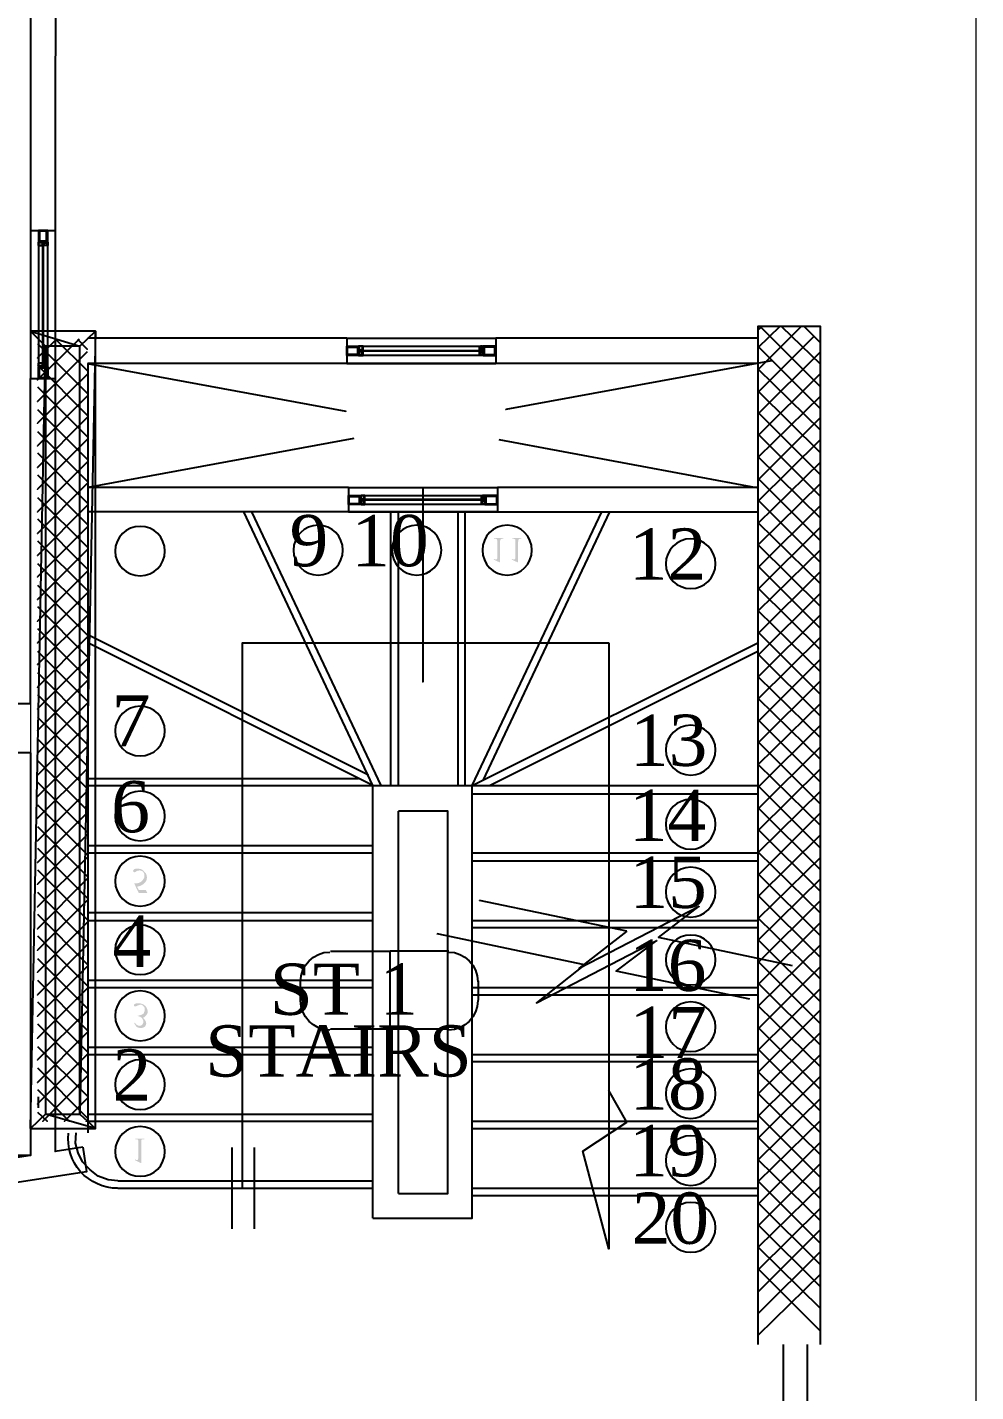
# Model space of a CAD drawing. Header units: inches. Extents: x 14 to 158, y 51 to 94.
# Drawn here: x 78.54 to 82.24, y 78.76 to 84.09 of the extents above; entities that cross this region are included whole.
import ezdxf

# ---------------------------------------------------------------- set-up
doc = ezdxf.new("R2010")
doc.units = ezdxf.units.IN
doc.header["$LTSCALE"] = 0.6
doc.header["$MEASUREMENT"] = 0
doc.layers.get('0').update_dxf_attribs({"color": 253, "lineweight": 0})
doc.styles.add('Times New Roman0', font='times.ttf', dxfattribs={"height": 2.628})

msp = doc.modelspace()

# ---------------------------------------------------------------- hatches: boundary and pattern name
h = msp.add_hatch(color=256)
edge = h.paths.add_edge_path()
edge.add_line((80.3608, 82.0121), (80.3842, 82.0011))
edge.add_line((80.3842, 82.0011), (80.3856, 82.0011))
edge.add_line((80.3856, 82.0011), (80.3856, 82.0797))
edge.add_spline(control_points=[(80.3856, 82.0797), (80.3856, 82.0852), (80.3856, 82.0879), (80.387, 82.0893), (80.387, 82.0893), (80.387, 82.0907), (80.3883, 82.0921), (80.3897, 82.0921), (80.3897, 82.0921), (80.3911, 82.0935), (80.3939, 82.0935), (80.398, 82.0935)], knot_values=[0, 0, 0, 0, 0.083333, 0.083333, 0.083333, 0.083343, 0.166667, 0.166667, 0.166667, 0.166677, 1, 1, 1, 1], degree=3, periodic=0)
edge.add_line((80.398, 82.0935), (80.398, 82.0962))
edge.add_line((80.398, 82.0962), (80.3621, 82.0962))
edge.add_line((80.3621, 82.0962), (80.3621, 82.0935))
edge.add_spline(control_points=[(80.3621, 82.0935), (80.3676, 82.0935), (80.3704, 82.0935), (80.3718, 82.0921), (80.3718, 82.0921), (80.3718, 82.0921), (80.3732, 82.0907), (80.3732, 82.0907), (80.3732, 82.0907), (80.3745, 82.0893), (80.3745, 82.0852), (80.3745, 82.0797)], knot_values=[0, 0, 0, 0, 0.083333, 0.083333, 0.083333, 0.083343, 0.166667, 0.166667, 0.166667, 0.166677, 1, 1, 1, 1], degree=3, periodic=0)
edge.add_line((80.3745, 82.0797), (80.3745, 82.03))
edge.add_spline(control_points=[(80.3745, 82.03), (80.3745, 82.0231), (80.3745, 82.0176), (80.3745, 82.0162), (80.3745, 82.0162), (80.3732, 82.0149), (80.3732, 82.0135), (80.3718, 82.0135), (80.3718, 82.0135), (80.3718, 82.0121), (80.3704, 82.0121), (80.369, 82.0121), (80.369, 82.0121), (80.3676, 82.0121), (80.3649, 82.0135), (80.3621, 82.0149)], knot_values=[0, 0, 0, 0, 0.0625, 0.0625, 0.0625, 0.06251, 0.125, 0.125, 0.125, 0.12501, 0.1875, 0.1875, 0.1875, 0.18751, 1, 1, 1, 1], degree=3, periodic=0)
edge.add_line((80.3621, 82.0149), (80.3608, 82.0121))
edge = h.paths.add_edge_path()
edge.add_line((80.4311, 82.0121), (80.4545, 82.0011))
edge.add_line((80.4545, 82.0011), (80.4559, 82.0011))
edge.add_line((80.4559, 82.0011), (80.4559, 82.0797))
edge.add_spline(control_points=[(80.4559, 82.0797), (80.4559, 82.0852), (80.4573, 82.0879), (80.4573, 82.0893), (80.4573, 82.0893), (80.4573, 82.0907), (80.4587, 82.0921), (80.46, 82.0921), (80.46, 82.0921), (80.4614, 82.0935), (80.4642, 82.0935), (80.4683, 82.0935)], knot_values=[0, 0, 0, 0, 0.083333, 0.083333, 0.083333, 0.083343, 0.166667, 0.166667, 0.166667, 0.166677, 1, 1, 1, 1], degree=3, periodic=0)
edge.add_line((80.4683, 82.0935), (80.4683, 82.0962))
edge.add_line((80.4683, 82.0962), (80.4338, 82.0962))
edge.add_line((80.4338, 82.0962), (80.4338, 82.0935))
edge.add_spline(control_points=[(80.4338, 82.0935), (80.438, 82.0935), (80.4407, 82.0935), (80.4421, 82.0921), (80.4421, 82.0921), (80.4435, 82.0921), (80.4435, 82.0907), (80.4449, 82.0907), (80.4449, 82.0907), (80.4449, 82.0893), (80.4449, 82.0852), (80.4449, 82.0797)], knot_values=[0, 0, 0, 0, 0.083333, 0.083333, 0.083333, 0.083343, 0.166667, 0.166667, 0.166667, 0.166677, 1, 1, 1, 1], degree=3, periodic=0)
edge.add_line((80.4449, 82.0797), (80.4449, 82.03))
edge.add_spline(control_points=[(80.4449, 82.03), (80.4449, 82.0231), (80.4449, 82.0176), (80.4449, 82.0162), (80.4449, 82.0162), (80.4449, 82.0149), (80.4435, 82.0135), (80.4421, 82.0135), (80.4421, 82.0135), (80.4421, 82.0121), (80.4407, 82.0121), (80.4394, 82.0121), (80.4394, 82.0121), (80.438, 82.0121), (80.4352, 82.0135), (80.4325, 82.0149)], knot_values=[0, 0, 0, 0, 0.0625, 0.0625, 0.0625, 0.06251, 0.125, 0.125, 0.125, 0.12501, 0.1875, 0.1875, 0.1875, 0.18751, 1, 1, 1, 1], degree=3, periodic=0)
edge.add_line((80.4325, 82.0149), (80.4311, 82.0121))
h = msp.add_hatch(color=256)
edge = h.paths.add_edge_path()
edge.add_line((79.0079, 80.7103), (79.0024, 80.7227))
edge.add_line((79.0024, 80.7227), (78.9748, 80.7227))
edge.add_line((78.9748, 80.7227), (78.9679, 80.7351))
edge.add_spline(control_points=[(78.9679, 80.7351), (78.9803, 80.7365), (78.99, 80.742), (78.9969, 80.7489), (78.9969, 80.7489), (79.0037, 80.7544), (79.0065, 80.7627), (79.0065, 80.7709), (79.0065, 80.7709), (79.0065, 80.7751), (79.0051, 80.7806), (79.0037, 80.7847), (79.0037, 80.7847), (79.001, 80.7889), (78.9982, 80.7916), (78.9955, 80.7944), (78.9955, 80.7944), (78.9927, 80.7985), (78.9886, 80.7999), (78.9858, 80.8027), (78.9858, 80.8027), (78.9803, 80.804), (78.9748, 80.8054), (78.9693, 80.8054), (78.9693, 80.8054), (78.9638, 80.8054), (78.9596, 80.8054), (78.9569, 80.8027), (78.9569, 80.8027), (78.9541, 80.8013), (78.9527, 80.7985), (78.9527, 80.7971), (78.9527, 80.7971), (78.9527, 80.7958), (78.9541, 80.7944), (78.9541, 80.793), (78.9541, 80.793), (78.9555, 80.793), (78.9569, 80.7916), (78.9582, 80.7916), (78.9582, 80.7916), (78.9596, 80.7916), (78.961, 80.7916), (78.9624, 80.793), (78.9624, 80.793), (78.9624, 80.793), (78.9638, 80.7944), (78.9665, 80.7958), (78.9665, 80.7958), (78.9693, 80.7971), (78.9734, 80.7985), (78.9775, 80.7985), (78.9775, 80.7985), (78.9817, 80.7985), (78.9872, 80.7971), (78.9913, 80.793), (78.9913, 80.793), (78.9955, 80.7889), (78.9969, 80.7833), (78.9969, 80.7778), (78.9969, 80.7778), (78.9969, 80.7723), (78.9955, 80.7668), (78.9913, 80.7627), (78.9913, 80.7627), (78.9886, 80.7571), (78.9831, 80.753), (78.9762, 80.7502), (78.9762, 80.7502), (78.972, 80.7489), (78.9651, 80.7475), (78.9569, 80.7475)], knot_values=[0, 0, 0, 0, 0.013889, 0.013889, 0.013889, 0.013899, 0.027778, 0.027778, 0.027778, 0.027788, 0.041667, 0.041667, 0.041667, 0.041677, 0.055556, 0.055556, 0.055556, 0.055566, 0.069444, 0.069444, 0.069444, 0.069454, 0.083333, 0.083333, 0.083333, 0.083343, 0.097222, 0.097222, 0.097222, 0.097232, 0.111111, 0.111111, 0.111111, 0.111121, 0.125, 0.125, 0.125, 0.12501, 0.138889, 0.138889, 0.138889, 0.138899, 0.152778, 0.152778, 0.152778, 0.152788, 0.166667, 0.166667, 0.166667, 0.166677, 0.180556, 0.180556, 0.180556, 0.180566, 0.194444, 0.194444, 0.194444, 0.194454, 0.208333, 0.208333, 0.208333, 0.208343, 0.222222, 0.222222, 0.222222, 0.222232, 0.236111, 0.236111, 0.236111, 0.236121, 1, 1, 1, 1], degree=3, periodic=0)
edge.add_line((78.9569, 80.7475), (78.9748, 80.7103))
edge.add_line((78.9748, 80.7103), (79.0079, 80.7103))
h = msp.add_hatch(color=256)
edge = h.paths.add_edge_path()
edge.add_spline(control_points=[(78.9569, 80.2028), (78.9596, 80.1959), (78.9638, 80.1917), (78.9665, 80.1876), (78.9665, 80.1876), (78.9707, 80.1848), (78.9762, 80.1835), (78.9817, 80.1835), (78.9817, 80.1835), (78.99, 80.1835), (78.9955, 80.1848), (78.9996, 80.1903), (78.9996, 80.1903), (79.0024, 80.1931), (79.0037, 80.1972), (79.0037, 80.2014), (79.0037, 80.2014), (79.0037, 80.2083), (78.9996, 80.2152), (78.9913, 80.2234), (78.9913, 80.2234), (78.9969, 80.2248), (79.001, 80.229), (79.0037, 80.2331), (79.0037, 80.2331), (79.0079, 80.2372), (79.0093, 80.2414), (79.0093, 80.2469), (79.0093, 80.2469), (79.0093, 80.2552), (79.0065, 80.2621), (79.001, 80.269), (79.001, 80.269), (78.9941, 80.2758), (78.9844, 80.28), (78.972, 80.28), (78.972, 80.28), (78.9651, 80.28), (78.961, 80.2786), (78.9596, 80.2772), (78.9596, 80.2772), (78.9569, 80.2758), (78.9555, 80.2745), (78.9555, 80.2731), (78.9555, 80.2731), (78.9555, 80.2717), (78.9555, 80.2703), (78.9569, 80.269), (78.9569, 80.269), (78.9582, 80.2676), (78.9596, 80.2676), (78.961, 80.2676), (78.961, 80.2676), (78.9624, 80.2676), (78.9638, 80.2676), (78.9651, 80.2676), (78.9651, 80.2676), (78.9651, 80.269), (78.9665, 80.269), (78.9693, 80.2703), (78.9693, 80.2703), (78.972, 80.2717), (78.9748, 80.2731), (78.9762, 80.2731), (78.9762, 80.2731), (78.9775, 80.2731), (78.9789, 80.2745), (78.9817, 80.2745), (78.9817, 80.2745), (78.9858, 80.2745), (78.99, 80.2717), (78.9927, 80.269), (78.9927, 80.269), (78.9969, 80.2648), (78.9982, 80.2607), (78.9982, 80.2552), (78.9982, 80.2552), (78.9982, 80.2524), (78.9982, 80.2483), (78.9955, 80.2455), (78.9955, 80.2455), (78.9955, 80.2428), (78.9941, 80.24), (78.9927, 80.2386), (78.9927, 80.2386), (78.99, 80.2372), (78.9872, 80.2359), (78.9844, 80.2345), (78.9844, 80.2345), (78.9803, 80.2331), (78.9775, 80.2317), (78.9734, 80.2317)], knot_values=[0, 0, 0, 0, 0.01087, 0.01087, 0.01087, 0.01088, 0.021739, 0.021739, 0.021739, 0.021749, 0.032609, 0.032609, 0.032609, 0.032619, 0.043478, 0.043478, 0.043478, 0.043488, 0.054348, 0.054348, 0.054348, 0.054358, 0.065217, 0.065217, 0.065217, 0.065227, 0.076087, 0.076087, 0.076087, 0.076097, 0.086957, 0.086957, 0.086957, 0.086967, 0.097826, 0.097826, 0.097826, 0.097836, 0.108696, 0.108696, 0.108696, 0.108706, 0.119565, 0.119565, 0.119565, 0.119575, 0.130435, 0.130435, 0.130435, 0.130445, 0.141304, 0.141304, 0.141304, 0.141314, 0.152174, 0.152174, 0.152174, 0.152184, 0.163043, 0.163043, 0.163043, 0.163053, 0.173913, 0.173913, 0.173913, 0.173923, 0.184783, 0.184783, 0.184783, 0.184793, 0.195652, 0.195652, 0.195652, 0.195662, 0.206522, 0.206522, 0.206522, 0.206532, 0.217391, 0.217391, 0.217391, 0.217401, 0.228261, 0.228261, 0.228261, 0.228271, 0.23913, 0.23913, 0.23913, 0.23914, 1, 1, 1, 1], degree=3, periodic=0)
edge.add_line((78.9734, 80.2317), (78.9707, 80.2317))
edge.add_line((78.9707, 80.2317), (78.9707, 80.2303))
edge.add_spline(control_points=[(78.9707, 80.2303), (78.9748, 80.229), (78.9789, 80.2276), (78.9817, 80.2262), (78.9817, 80.2262), (78.9858, 80.2234), (78.9886, 80.2207), (78.99, 80.2179), (78.99, 80.2179), (78.9913, 80.2152), (78.9927, 80.211), (78.9927, 80.2083), (78.9927, 80.2083), (78.9927, 80.2028), (78.9913, 80.2), (78.9886, 80.1972), (78.9886, 80.1972), (78.9858, 80.1931), (78.9817, 80.1917), (78.9775, 80.1917), (78.9775, 80.1917), (78.9707, 80.1917), (78.9638, 80.1959), (78.9596, 80.2041)], knot_values=[0, 0, 0, 0, 0.041667, 0.041667, 0.041667, 0.041677, 0.083333, 0.083333, 0.083333, 0.083343, 0.125, 0.125, 0.125, 0.12501, 0.166667, 0.166667, 0.166667, 0.166677, 0.208333, 0.208333, 0.208333, 0.208343, 1, 1, 1, 1], degree=3, periodic=0)
edge.add_line((78.9596, 80.2041), (78.9569, 80.2028))
h = msp.add_hatch(color=256)
edge = h.paths.add_edge_path()
edge.add_line((78.9596, 79.6677), (78.9817, 79.6566))
edge.add_line((78.9817, 79.6566), (78.9844, 79.6566))
edge.add_line((78.9844, 79.6566), (78.9844, 79.7353))
edge.add_spline(control_points=[(78.9844, 79.7353), (78.9844, 79.7408), (78.9844, 79.7449), (78.9844, 79.7449), (78.9844, 79.7449), (78.9858, 79.7463), (78.9858, 79.7477), (78.9872, 79.749), (78.9872, 79.749), (78.9886, 79.749), (78.9913, 79.749), (78.9969, 79.749)], knot_values=[0, 0, 0, 0, 0.083333, 0.083333, 0.083333, 0.083343, 0.166667, 0.166667, 0.166667, 0.166677, 1, 1, 1, 1], degree=3, periodic=0)
edge.add_line((78.9969, 79.749), (78.9969, 79.7518))
edge.add_line((78.9969, 79.7518), (78.961, 79.7518))
edge.add_line((78.961, 79.7518), (78.961, 79.749))
edge.add_spline(control_points=[(78.961, 79.749), (78.9651, 79.749), (78.9679, 79.749), (78.9693, 79.749), (78.9693, 79.749), (78.9707, 79.7477), (78.972, 79.7463), (78.972, 79.7463), (78.972, 79.7463), (78.9734, 79.7449), (78.9734, 79.7408), (78.9734, 79.7353)], knot_values=[0, 0, 0, 0, 0.083333, 0.083333, 0.083333, 0.083343, 0.166667, 0.166667, 0.166667, 0.166677, 1, 1, 1, 1], degree=3, periodic=0)
edge.add_line((78.9734, 79.7353), (78.9734, 79.6856))
edge.add_spline(control_points=[(78.9734, 79.6856), (78.9734, 79.6787), (78.9734, 79.6746), (78.972, 79.6718), (78.972, 79.6718), (78.972, 79.6704), (78.972, 79.6691), (78.9707, 79.6691), (78.9707, 79.6691), (78.9693, 79.6677), (78.9693, 79.6677), (78.9679, 79.6677), (78.9679, 79.6677), (78.9651, 79.6677), (78.9638, 79.6691), (78.961, 79.6704)], knot_values=[0, 0, 0, 0, 0.0625, 0.0625, 0.0625, 0.06251, 0.125, 0.125, 0.125, 0.12501, 0.1875, 0.1875, 0.1875, 0.18751, 1, 1, 1, 1], degree=3, periodic=0)
edge.add_line((78.961, 79.6704), (78.9596, 79.6677))

# ---------------------------------------------------------------- linework, layer by layer
msp.add_line((78.5514, 82.9044), (78.5514, 79.8718))
msp.add_lwpolyline([(49.7235, 93.0265), (82.2429, 93.0265), (82.2429, 73.4364), (49.7235, 73.4364)], close=True)
at = {"linetype": 'Continuous', "lineweight": -2}
for points in [[(78.5514, 85.7232), (78.5514, 83.2974), (78.5514, 83.2974)], [(78.6507, 85.7232), (78.6479, 83.3967), (78.6479, 83.3967)], [(78.6479, 83.3967), (78.6479, 83.2974), (78.6479, 83.2974)], [(78.5514, 83.2974), (78.6479, 83.2974), (78.6479, 83.2974)], [(78.5514, 83.2974), (78.5514, 82.7195), (78.5514, 82.7195)], [(78.5831, 83.2974), (78.5831, 83.2519), (78.619, 83.2519), (78.619, 83.2974)], [(78.619, 83.2974), (78.5831, 83.2974), (78.5831, 83.2974)], [(78.6479, 83.2974), (78.6479, 82.7195), (78.6479, 82.7195)], [(78.5831, 83.2381), (78.5831, 82.7788), (78.5831, 82.7788)], [(78.5983, 83.2519), (78.5983, 82.7651), (78.5983, 82.7651)], [(78.6011, 83.2519), (78.6011, 82.7651), (78.6011, 82.7651)], [(78.619, 82.7788), (78.619, 83.2381), (78.619, 83.2381)], [(81.4778, 82.9223), (81.3923, 82.8382), (81.3923, 82.8382)], [(81.5619, 82.9223), (81.3923, 82.7527), (81.3923, 82.7527)], [(81.6364, 78.9478), (81.6364, 82.9223), (81.3923, 82.9223), (81.3923, 78.9478)], [(81.4075, 82.9223), (81.3923, 82.9085), (81.3923, 82.9085)], [(81.4033, 82.9195), (81.6364, 82.6865), (81.6364, 82.6865)], [(81.4847, 82.9223), (81.6364, 82.7747), (81.6364, 82.7747)], [(81.573, 82.9223), (81.6364, 82.8588), (81.6364, 82.8588)], [(81.573, 82.9223), (81.6364, 82.8588), (81.6364, 82.8588)], [(78.6535, 82.8726), (78.579, 82.7995), (78.579, 82.7995)], [(78.7417, 82.8726), (78.579, 82.714), (78.579, 82.714)], [(78.579, 82.8561), (78.7734, 82.6616), (78.7734, 82.6616)], [(78.6493, 82.8726), (78.7734, 82.7499), (78.7734, 82.7499)], [(78.7348, 82.8726), (78.7734, 82.834), (78.7734, 82.834)], [(79.7871, 82.8768), (78.7762, 82.8768), (78.7762, 82.8768)], [(79.7871, 82.8768), (79.7857, 82.8768), (79.7857, 82.8768)], [(79.7871, 82.8768), (79.7871, 82.7775), (79.7871, 82.7775)], [(79.7871, 82.8768), (80.369, 82.8768), (80.369, 82.8768)], [(79.7871, 82.8451), (79.8326, 82.8451), (79.8326, 82.8092), (79.7871, 82.8092)], [(79.7871, 82.8092), (79.7871, 82.8451), (79.7871, 82.8451)], [(79.8505, 82.8451), (80.3056, 82.8451), (80.3056, 82.8451)], [(80.369, 82.8451), (80.3194, 82.8451), (80.3194, 82.8092), (80.369, 82.8092)], [(81.3923, 82.8768), (80.369, 82.8768), (80.369, 82.8768)], [(80.369, 82.8768), (80.369, 82.7775), (80.369, 82.7775)], [(80.369, 82.8092), (80.369, 82.8451), (80.369, 82.8451)], [(81.6116, 82.8837), (81.3923, 82.6644), (81.3923, 82.6644)], [(81.3923, 82.8451), (81.6364, 82.601), (81.6364, 82.601)], [(78.7734, 82.823), (78.579, 82.6299), (78.579, 82.6299)], [(80.3056, 82.8092), (79.8505, 82.8092), (79.8505, 82.8092)], [(81.4461, 82.7885), (80.4076, 82.5982), (80.4076, 82.5982)], [(81.6364, 82.823), (81.3923, 82.5803), (81.3923, 82.5803)], [(78.579, 82.7706), (78.7734, 82.5761), (78.7734, 82.5761)], [(78.7734, 82.7347), (78.579, 82.5444), (78.579, 82.5444)], [(78.5831, 82.7195), (78.5831, 82.7651), (78.619, 82.7651), (78.619, 82.7195)], [(78.7734, 82.7775), (79.7829, 82.5913), (79.7829, 82.5913)], [(78.7762, 82.7775), (78.7762, 82.2934), (78.7762, 79.7739)], [(79.7871, 82.7775), (78.7762, 82.7775), (78.7762, 82.7775)], [(80.369, 82.7775), (79.7871, 82.7775), (79.7871, 82.7775)], [(79.7871, 82.7775), (80.369, 82.7775), (80.369, 82.7775)], [(81.3923, 82.7775), (80.369, 82.7775), (80.369, 82.7775)], [(81.3923, 82.7568), (81.6364, 82.5168), (81.6364, 82.5168)], [(81.6364, 82.7389), (81.3923, 82.4948), (81.3923, 82.4948)], [(78.5514, 82.7195), (78.6479, 82.7195), (78.6479, 82.7195)], [(78.5514, 81.4508), (78.5514, 82.7195), (78.5514, 82.7195)], [(78.579, 82.6865), (78.7734, 82.492), (78.7734, 82.492)], [(78.619, 82.7195), (78.5831, 82.7195), (78.5831, 82.7195)], [(78.6479, 82.7195), (78.6479, 79.7008), (78.6479, 79.7008)], [(78.7734, 82.6506), (78.579, 82.4562), (78.579, 82.4562)], [(81.3923, 82.6713), (81.6364, 82.4286), (81.6364, 82.4286)], [(81.6364, 82.6506), (81.3923, 82.4106), (81.3923, 82.4106)], [(78.579, 82.5982), (78.7734, 82.4038), (78.7734, 82.4038)], [(81.3923, 82.5872), (81.6364, 82.3431), (81.6364, 82.3431)], [(78.7734, 82.5665), (78.579, 82.372), (78.579, 82.372)], [(81.6364, 82.5665), (81.3923, 82.3224), (81.3923, 82.3224)], [(78.579, 82.5127), (78.7734, 82.3183), (78.7734, 82.3183)], [(78.7734, 82.481), (78.579, 82.2865), (78.579, 82.2865)], [(79.8146, 82.4851), (78.7762, 82.2934), (78.7762, 82.2934)], [(80.3801, 82.481), (81.3854, 82.2934), (81.3854, 82.2934)], [(81.3923, 82.503), (81.6364, 82.259), (81.6364, 82.259)], [(81.6364, 82.481), (81.3923, 82.2383), (81.3923, 82.2383)], [(78.579, 82.4286), (78.7734, 82.2341), (78.7734, 82.2341)], [(81.3923, 82.4148), (81.6364, 82.1734), (81.6364, 82.1734)], [(78.7734, 82.3927), (78.579, 82.1983), (78.579, 82.1983)], [(81.6364, 82.3927), (81.3923, 82.1528), (81.3923, 82.1528)], [(78.579, 82.3431), (78.7734, 82.15), (78.7734, 82.15)], [(78.7734, 82.3086), (78.579, 82.1141), (78.579, 82.1141)], [(81.3923, 82.3293), (81.6364, 82.0852), (81.6364, 82.0852)], [(81.6364, 82.3086), (81.3923, 82.0686), (81.3923, 82.0686)], [(78.579, 82.2548), (78.7734, 82.0617), (78.7734, 82.0617)], [(79.794, 82.2934), (78.7762, 82.2934), (78.7762, 82.2934)], [(79.794, 82.2934), (79.794, 82.1983), (79.794, 82.1983)], [(79.794, 82.2934), (80.3759, 82.2934), (80.3759, 82.2934)], [(79.794, 82.2617), (79.8395, 82.2617), (79.8395, 82.2272), (79.794, 82.2272)], [(79.794, 82.2272), (79.794, 82.2617), (79.794, 82.2617)], [(79.8574, 82.2617), (80.3125, 82.2617), (80.3125, 82.2617)], [(80.0836, 82.2934), (80.0836, 81.5349), (80.0836, 81.5349)], [(80.3759, 82.2617), (80.3263, 82.2617), (80.3263, 82.2272), (80.3759, 82.2272)], [(81.3923, 82.2934), (80.3759, 82.2934), (80.3759, 82.2934)], [(80.3759, 82.2934), (80.3759, 82.1983), (80.3759, 82.1983)], [(80.3759, 82.2272), (80.3759, 82.2617), (80.3759, 82.2617)], [(78.7734, 82.2231), (78.579, 82.0286), (78.579, 82.0286)], [(79.794, 82.1983), (78.7762, 82.1983), (78.7762, 82.1983)], [(79.8891, 81.1295), (79.3844, 82.1983), (79.3844, 82.1983)], [(79.9208, 81.1295), (79.4161, 82.1983), (79.4161, 82.1983)], [(80.3759, 82.1983), (79.794, 82.1983), (79.794, 82.1983)], [(79.794, 82.1983), (80.3759, 82.1983), (80.3759, 82.1983)], [(79.8395, 82.2479), (80.3263, 82.2479), (80.3263, 82.2479)], [(79.8395, 82.2452), (80.3263, 82.2452), (80.3263, 82.2452)], [(80.3125, 82.2272), (79.8574, 82.2272), (79.8574, 82.2272)], [(79.9594, 81.1295), (79.9594, 82.1983), (79.9594, 82.1983)], [(79.9884, 81.1295), (79.9884, 82.1983), (79.9884, 82.1983)], [(80.2215, 81.1295), (80.2215, 82.1983), (80.2215, 82.1983)], [(80.249, 81.1295), (80.249, 82.1983), (80.249, 82.1983)], [(80.2766, 81.1295), (80.7827, 82.1983), (80.7827, 82.1983)], [(80.3194, 81.1502), (80.8145, 82.1983), (80.8145, 82.1983)], [(80.3759, 82.1983), (81.3923, 82.1983), (81.3923, 82.1983)], [(81.3923, 82.2452), (81.6364, 82.0011), (81.6364, 82.0011)], [(81.6364, 82.2231), (81.3923, 81.9804), (81.3923, 81.9804)], [(78.579, 82.1707), (78.7734, 81.9762), (78.7734, 81.9762)], [(81.3923, 82.1569), (81.6364, 81.9169), (81.6364, 81.9169)], [(78.7734, 82.139), (78.579, 81.9445), (78.579, 81.9445)], [(81.6364, 82.139), (81.3923, 81.8949), (81.3923, 81.8949)], [(78.579, 82.0852), (78.7734, 81.8921), (78.7734, 81.8921)], [(78.7734, 82.0507), (78.579, 81.8563), (78.579, 81.8563)], [(81.3923, 82.0714), (81.6364, 81.8287), (81.6364, 81.8287)], [(81.6364, 82.0507), (81.3923, 81.8108), (81.3923, 81.8108)], [(78.579, 81.9969), (78.7734, 81.8039), (78.7734, 81.8039)], [(81.3923, 81.9873), (81.6364, 81.7432), (81.6364, 81.7432)], [(78.7734, 81.9652), (78.579, 81.7721), (78.579, 81.7721)], [(81.6364, 81.9652), (81.3923, 81.7225), (81.3923, 81.7225)], [(78.579, 81.9128), (78.7734, 81.7184), (78.7734, 81.7184)], [(78.7734, 81.8811), (78.579, 81.6866), (78.579, 81.6866)], [(81.3923, 81.9018), (81.6364, 81.6591), (81.6364, 81.6591)], [(81.6364, 81.8811), (81.3923, 81.637), (81.3923, 81.637)], [(78.579, 81.8287), (78.7734, 81.6342), (78.7734, 81.6342)], [(78.7734, 81.7928), (78.579, 81.6025), (78.579, 81.6025)], [(81.3923, 81.8135), (81.6364, 81.5736), (81.6364, 81.5736)], [(81.6364, 81.797), (81.3923, 81.5529), (81.3923, 81.5529)], [(78.579, 81.7432), (78.7734, 81.5487), (78.7734, 81.5487)], [(79.8712, 81.1709), (78.7762, 81.7184), (78.7762, 81.7184)], [(81.3923, 81.7294), (81.6364, 81.4853), (81.6364, 81.4853)], [(78.7734, 81.7087), (78.579, 81.5143), (78.579, 81.5143)], [(79.8891, 81.1295), (78.7762, 81.6866), (78.7762, 81.6866)], [(79.3802, 79.5546), (79.3802, 81.6866), (80.8103, 81.6866)], [(80.2766, 81.1295), (81.3923, 81.6866), (81.3923, 81.6866)], [(80.8103, 81.6866), (80.8103, 79.3215), (80.7083, 79.7022), (80.8807, 79.8152), (80.8103, 79.9394)], [(81.6364, 81.7087), (81.3923, 81.4674), (81.3923, 81.4674)], [(78.579, 81.6549), (78.7734, 81.4605), (78.7734, 81.4605)], [(78.7734, 81.6232), (78.579, 81.4288), (78.579, 81.4288)], [(80.3442, 81.1295), (81.3923, 81.6549), (81.3923, 81.6549)], [(81.3923, 81.6439), (81.6364, 81.4012), (81.6364, 81.4012)], [(81.6364, 81.6232), (81.3923, 81.3791), (81.3923, 81.3791)], [(78.579, 81.5708), (78.7734, 81.3763), (78.7734, 81.3763)], [(81.3923, 81.5556), (81.6364, 81.3157), (81.6364, 81.3157)], [(78.7734, 81.5391), (78.579, 81.3446), (78.579, 81.3446)], [(81.6364, 81.5391), (81.3923, 81.295), (81.3923, 81.295)], [(78.5031, 81.4508), (78.5514, 81.4508), (78.5514, 81.4508)], [(78.579, 81.4853), (78.7734, 81.2908), (78.7734, 81.2908)], [(78.7734, 81.4508), (78.579, 81.2564), (78.579, 81.2564)], [(81.3923, 81.4715), (81.6364, 81.2315), (81.6364, 81.2315)], [(81.6364, 81.4508), (81.3923, 81.2109), (81.3923, 81.2109)], [(78.579, 81.397), (78.7734, 81.2067), (78.7734, 81.2067)], [(78.7734, 81.3653), (78.579, 81.1709), (78.579, 81.1709)], [(81.3923, 81.3874), (81.6364, 81.1433), (81.6364, 81.1433)], [(81.6364, 81.3653), (81.3923, 81.1226), (81.3923, 81.1226)], [(78.579, 81.3129), (78.7734, 81.1185), (78.7734, 81.1185)], [(81.3923, 81.3019), (81.6364, 81.0578), (81.6364, 81.0578)], [(78.5514, 81.2577), (78.5031, 81.2577), (78.5031, 81.2577)], [(78.5514, 81.2577), (78.5514, 79.6856), (78.5514, 79.6856)], [(78.7734, 81.2812), (78.579, 81.0867), (78.579, 81.0867)], [(81.6364, 81.2812), (81.3923, 81.0371), (81.3923, 81.0371)], [(78.579, 81.2274), (78.7734, 81.0343), (78.7734, 81.0343)], [(78.7734, 81.1957), (78.579, 81.0026), (78.579, 81.0026)], [(81.3923, 81.2136), (81.6364, 80.9737), (81.6364, 80.9737)], [(81.6364, 81.1957), (81.3923, 80.953), (81.3923, 80.953)], [(78.579, 81.1433), (78.7734, 80.9488), (78.7734, 80.9488)], [(78.7762, 81.1571), (79.8326, 81.1571), (79.8326, 81.1571)], [(78.7762, 81.1295), (79.8891, 81.1295), (79.8891, 81.1295)], [(79.8891, 79.4415), (79.8891, 81.1295), (79.8891, 81.1295)], [(79.8891, 81.1295), (80.2766, 81.1295), (80.2766, 81.1295)], [(80.2766, 81.1295), (81.3923, 81.1295), (81.3923, 81.1295)], [(80.2766, 79.4415), (80.2766, 81.1295), (80.2766, 81.1295)], [(81.3923, 81.1295), (81.6364, 80.8854), (81.6364, 80.8854)], [(78.7734, 81.1074), (78.579, 80.9144), (78.579, 80.9144)], [(80.2766, 81.0978), (81.3923, 81.0978), (81.3923, 81.0978)], [(81.6364, 81.1074), (81.3923, 80.8675), (81.3923, 80.8675)], [(78.579, 81.055), (78.7734, 80.8606), (78.7734, 80.8606)], [(78.7734, 81.0233), (78.579, 80.8289), (78.579, 80.8289)], [(80.1815, 79.5367), (80.1815, 81.0302), (79.9884, 81.0302)], [(79.9884, 79.5367), (79.9884, 81.0302), (79.9884, 81.0302)], [(81.3923, 81.044), (81.6364, 80.8013), (81.6364, 80.8013)], [(81.6364, 81.0233), (81.3923, 80.7792), (81.3923, 80.7792)], [(78.579, 80.9695), (78.7734, 80.7765), (78.7734, 80.7765)], [(78.7734, 80.9378), (78.579, 80.7447), (78.579, 80.7447)], [(81.3923, 80.9599), (81.6364, 80.7158), (81.6364, 80.7158)], [(81.6364, 80.9378), (81.3923, 80.6951), (81.3923, 80.6951)], [(78.579, 80.8854), (78.7734, 80.6909), (78.7734, 80.6909)], [(78.7762, 80.8964), (79.8891, 80.8964), (79.8891, 80.8964)], [(78.7762, 80.8675), (79.8891, 80.8675), (79.8891, 80.8675)], [(80.2766, 80.8675), (81.3923, 80.8675), (81.3923, 80.8675)], [(81.3923, 80.8716), (81.6364, 80.6316), (81.6364, 80.6316)], [(78.7734, 80.8495), (78.579, 80.6565), (78.579, 80.6565)], [(80.2766, 80.8358), (81.3923, 80.8358), (81.3923, 80.8358)], [(81.6364, 80.8495), (81.3923, 80.6096), (81.3923, 80.6096)], [(78.579, 80.8013), (78.7734, 80.6068), (78.7734, 80.6068)], [(78.7734, 80.7654), (78.579, 80.571), (78.579, 80.571)], [(81.3923, 80.7861), (81.6364, 80.5434), (81.6364, 80.5434)], [(81.6364, 80.7654), (81.3923, 80.5255), (81.3923, 80.5255)], [(78.579, 80.713), (78.7734, 80.5186), (78.7734, 80.5186)], [(78.7734, 80.6813), (78.579, 80.4868), (78.579, 80.4868)], [(80.8807, 80.5613), (80.3056, 80.6813), (80.3056, 80.6813)], [(80.8807, 80.5613), (80.6945, 80.4165), (81.1634, 80.6592)], [(81.0048, 80.5365), (81.1634, 80.6592), (81.1634, 80.6592)], [(81.3923, 80.702), (81.6364, 80.4579), (81.6364, 80.4579)], [(81.6364, 80.6813), (81.3923, 80.4372), (81.3923, 80.4372)], [(78.579, 80.6275), (78.7734, 80.4331), (78.7734, 80.4331)], [(78.7762, 80.6344), (79.8891, 80.6344), (79.8891, 80.6344)], [(78.7762, 80.6027), (79.8891, 80.6027), (79.8891, 80.6027)], [(80.2766, 80.6027), (81.3923, 80.6027), (81.3923, 80.6027)], [(81.3923, 80.6137), (81.6364, 80.3738), (81.6364, 80.3738)], [(78.7734, 80.5958), (78.579, 80.4013), (78.579, 80.4013)], [(78.579, 80.5434), (78.7734, 80.3489), (78.7734, 80.3489)], [(80.7152, 80.4303), (80.1401, 80.5503), (80.1401, 80.5503)], [(80.2766, 80.5751), (81.3923, 80.5751), (81.3923, 80.5751)], [(81.6364, 80.5958), (81.3923, 80.3517), (81.3923, 80.3517)], [(78.7734, 80.5075), (78.579, 80.3131), (78.579, 80.3131)], [(80.7152, 80.4303), (80.5276, 80.2814), (80.9979, 80.5255)], [(80.8393, 80.4055), (80.9979, 80.5255), (80.9979, 80.5255)], [(81.5274, 80.4262), (81.0048, 80.5365), (81.0048, 80.5365)], [(81.3923, 80.5282), (81.6364, 80.2855), (81.6364, 80.2855)], [(81.6364, 80.5075), (81.3923, 80.2676), (81.3923, 80.2676)], [(78.579, 80.4551), (78.7734, 80.2607), (78.7734, 80.2607)], [(79.7236, 80.4827), (79.9567, 80.4827), (79.9567, 80.4827)], [(80.1856, 80.1793), (79.9567, 80.1793), (79.9567, 80.4827)], [(80.1856, 80.4827), (79.9567, 80.4827), (79.9567, 80.4827)], [(81.3923, 80.4441), (81.6364, 80.2), (81.6364, 80.2)], [(78.7734, 80.4234), (78.579, 80.229), (78.579, 80.229)], [(81.3606, 80.2965), (80.8393, 80.4055), (80.8393, 80.4055)], [(81.6364, 80.4234), (81.3923, 80.1793), (81.3923, 80.1793)], [(78.579, 80.3696), (78.7734, 80.1752), (78.7734, 80.1752)], [(78.7734, 80.3379), (78.579, 80.1435), (78.579, 80.1435)], [(78.7762, 80.3696), (79.8891, 80.3696), (79.8891, 80.3696)], [(78.7762, 80.342), (79.8891, 80.342), (79.8891, 80.342)], [(79.6064, 80.2924), (79.6064, 80.3669), (79.6064, 80.3669)], [(80.2766, 80.342), (81.3923, 80.342), (81.3923, 80.342)], [(80.3015, 80.2924), (80.3015, 80.3669), (80.3015, 80.3669)], [(81.3923, 80.36), (81.6364, 80.1159), (81.6364, 80.1159)], [(81.6364, 80.3379), (81.3923, 80.0952), (81.3923, 80.0952)], [(78.579, 80.2855), (78.7734, 80.0911), (78.7734, 80.0911)], [(80.2766, 80.3131), (81.3923, 80.3131), (81.3923, 80.3131)], [(78.7734, 80.2496), (78.579, 80.0593), (78.579, 80.0593)], [(81.3923, 80.2717), (81.6364, 80.0318), (81.6364, 80.0318)], [(81.6364, 80.2538), (81.3923, 80.0097), (81.3923, 80.0097)], [(78.579, 80.2), (78.7734, 80.0069), (78.7734, 80.0069)], [(79.9567, 80.1793), (79.7236, 80.1793), (79.7236, 80.1793)], [(81.3923, 80.1862), (81.6364, 79.9435), (81.6364, 79.9435)], [(78.7734, 80.1655), (78.579, 79.9711), (78.579, 79.9711)], [(81.6364, 80.1655), (81.3923, 79.9256), (81.3923, 79.9256)], [(78.579, 80.1117), (78.7734, 79.9187), (78.7734, 79.9187)], [(78.7734, 80.08), (78.579, 79.887), (78.579, 79.887)], [(78.7762, 80.109), (79.8891, 80.109), (79.8891, 80.109)], [(78.7762, 80.08), (79.8891, 80.08), (79.8891, 80.08)], [(80.2766, 80.08), (81.3923, 80.08), (81.3923, 80.08)], [(81.3923, 80.1021), (81.6364, 79.858), (81.6364, 79.858)], [(81.6364, 80.08), (81.3923, 79.8373), (81.3923, 79.8373)], [(78.579, 80.0276), (78.7734, 79.8332), (78.7734, 79.8332)], [(80.2766, 80.0524), (81.3923, 80.0524), (81.3923, 80.0524)], [(81.3923, 80.0138), (81.6364, 79.7739), (81.6364, 79.7739)], [(78.7734, 79.9959), (78.5997, 79.8194), (78.5997, 79.8194)], [(81.6364, 79.9959), (81.3923, 79.7518), (81.3923, 79.7518)], [(78.579, 79.9435), (78.7031, 79.8194), (78.7031, 79.8194)], [(78.5831, 79.8718), (78.5831, 79.9145), (78.5831, 79.9145)], [(78.7734, 79.9076), (78.6852, 79.8194), (78.6852, 79.8194)], [(81.3923, 79.9283), (81.6364, 79.6884), (81.6364, 79.6884)], [(81.6364, 79.9076), (81.3923, 79.6677), (81.3923, 79.6677)], [(78.579, 79.8552), (78.6176, 79.8194), (78.6176, 79.8194)], [(78.7734, 79.8221), (78.7693, 79.8194), (78.7693, 79.8194)], [(78.7762, 79.847), (79.8891, 79.847), (79.8891, 79.847)], [(78.7762, 79.8194), (79.8891, 79.8194), (79.8891, 79.8194)], [(80.2766, 79.8194), (81.3923, 79.8194), (81.3923, 79.8194)], [(81.3923, 79.8442), (81.6364, 79.6001), (81.6364, 79.6001)], [(81.6364, 79.8221), (81.3923, 79.5822), (81.3923, 79.5822)], [(78.8934, 79.5863), (78.8548, 79.5905), (78.8162, 79.6042), (78.7845, 79.6291), (78.7555, 79.6608), (78.7376, 79.6953), (78.7279, 79.7339), (78.7307, 79.7739)], [(80.2766, 79.7904), (81.3923, 79.7904), (81.3923, 79.7904)], [(81.3923, 79.7587), (81.6364, 79.516), (81.6364, 79.516)], [(78.7569, 79.7187), (78.6479, 79.7008), (78.6479, 79.7008)], [(78.7569, 79.7187), (78.7707, 79.6222), (78.7707, 79.6222)], [(79.3389, 79.3988), (79.3389, 79.7173), (79.3389, 79.7173)], [(79.4271, 79.3988), (79.4271, 79.7173), (79.4271, 79.7173)], [(81.6364, 79.738), (81.3923, 79.4939), (81.3923, 79.4939)], [(78.5514, 79.6856), (75.7381, 79.2553), (75.7381, 79.2553)], [(78.5514, 79.6856), (77.0593, 79.6856), (77.0593, 79.6856)], [(78.5514, 79.6856), (77.0593, 79.6856), (77.0593, 79.6856)], [(81.3923, 79.6704), (81.6364, 79.4305), (81.6364, 79.4305)], [(81.6364, 79.6539), (81.3923, 79.4098), (81.3923, 79.4098)], [(78.7707, 79.6222), (75.7381, 79.156), (75.7381, 79.156)], [(78.8934, 79.5863), (79.8891, 79.5863), (79.8891, 79.5863)], [(81.3923, 79.5863), (81.6364, 79.3422), (81.6364, 79.3422)], [(78.8934, 79.5574), (79.8891, 79.5574), (79.8891, 79.5574)], [(79.9884, 79.5367), (80.1815, 79.5367), (80.1815, 79.5367)], [(80.2766, 79.5574), (81.3923, 79.5574), (81.3923, 79.5574)], [(81.6364, 79.5656), (81.3923, 79.3257), (81.3923, 79.3257)], [(80.2766, 79.5298), (81.3923, 79.5298), (81.3923, 79.5298)], [(81.3923, 79.5022), (81.6364, 79.2581), (81.6364, 79.2581)], [(81.6364, 79.4801), (81.3923, 79.2374), (81.3923, 79.2374)], [(79.8891, 79.4415), (80.2766, 79.4415), (80.2766, 79.4415)], [(81.3923, 79.4167), (81.6364, 79.1726), (81.6364, 79.1726)], [(81.6364, 79.396), (81.3923, 79.1519), (81.3923, 79.1519)], [(81.3923, 79.3284), (81.6364, 79.0885), (81.6364, 79.0885)], [(81.6364, 79.3105), (81.3923, 79.0678), (81.3923, 79.0678)], [(81.3923, 79.2443), (81.6364, 79.0002), (81.6364, 79.0002)], [(81.6364, 79.2222), (81.3923, 78.9823), (81.3923, 78.9823)], [(81.4916, 78.9478), (81.4916, 76.8116), (81.4916, 76.8116)], [(81.5867, 76.8116), (81.5867, 78.9478), (81.5867, 78.9478)]]:
    msp.add_lwpolyline(points, dxfattribs=at)
for points in [[(78.5873, 83.256), (78.6149, 83.256), (78.6149, 83.2946), (78.5873, 83.2946)], [(78.5983, 83.2519), (78.5983, 83.2381), (78.5831, 83.2381), (78.5831, 83.2519)], [(78.5983, 83.2381), (78.5983, 83.2491), (78.5831, 83.2491), (78.5831, 83.2381)], [(78.6011, 83.2519), (78.619, 83.2519), (78.619, 83.2381), (78.6011, 83.2381)], [(78.6052, 83.2491), (78.6149, 83.2491), (78.6149, 83.2381), (78.6052, 83.2381)], [(78.6107, 82.8451), (78.5514, 82.9044), (78.7445, 82.8451)], [(78.5514, 82.9044), (78.7445, 82.8451), (78.8052, 82.9044)], [(78.7445, 82.8451), (78.8052, 82.9044), (78.7445, 79.847)], [(78.8052, 82.9044), (78.7445, 79.847), (78.8052, 79.7904)], [(78.6107, 79.847), (78.5514, 79.7904), (78.6107, 82.8451)], [(79.8284, 82.8409), (79.8284, 82.8133), (79.7898, 82.8133), (79.7898, 82.8409)], [(79.8326, 82.8313), (79.8505, 82.8313), (79.8505, 82.8451), (79.8326, 82.8451)], [(79.8464, 82.8313), (79.8353, 82.8313), (79.8353, 82.8451), (79.8464, 82.8451)], [(80.3194, 82.8313), (80.3056, 82.8313), (80.3056, 82.8451), (80.3194, 82.8451)], [(80.3097, 82.8313), (80.3166, 82.8313), (80.3166, 82.8451), (80.3097, 82.8451)], [(80.3235, 82.8409), (80.3235, 82.8133), (80.3649, 82.8133), (80.3649, 82.8409)], [(80.3194, 82.8271), (79.8326, 82.8271)], [(79.8326, 82.823), (79.8326, 82.8092), (79.8505, 82.8092), (79.8505, 82.823)], [(79.8353, 82.823), (79.8353, 82.8133), (79.8464, 82.8133), (79.8464, 82.823)], [(80.3194, 82.823), (80.3194, 82.8092), (80.3056, 82.8092), (80.3056, 82.823)], [(80.3166, 82.823), (80.3166, 82.8133), (80.3097, 82.8133), (80.3097, 82.823)], [(78.5983, 82.7788), (78.5983, 82.7678), (78.5831, 82.7678), (78.5831, 82.7788)], [(78.5983, 82.7651), (78.5983, 82.7788), (78.5831, 82.7788), (78.5831, 82.7651)], [(78.5873, 82.7609), (78.6149, 82.7609), (78.6149, 82.7223), (78.5873, 82.7223)], [(78.6011, 82.7651), (78.619, 82.7651), (78.619, 82.7788), (78.6011, 82.7788)], [(78.6052, 82.7678), (78.6149, 82.7678), (78.6149, 82.7788), (78.6052, 82.7788)], [(79.8353, 82.259), (79.8353, 82.23), (79.7967, 82.23), (79.7967, 82.259)], [(79.8533, 82.2479), (79.8436, 82.2479), (79.8436, 82.2617), (79.8533, 82.2617)], [(79.8436, 82.2479), (79.8574, 82.2479), (79.8574, 82.2617), (79.8436, 82.2617)], [(80.3263, 82.2479), (80.3125, 82.2479), (80.3125, 82.2617), (80.3263, 82.2617)], [(80.3166, 82.2479), (80.3263, 82.2479), (80.3263, 82.2617), (80.3166, 82.2617)], [(80.3304, 82.259), (80.3304, 82.23), (80.3732, 82.23), (80.3732, 82.259)], [(79.8436, 82.2452), (79.8436, 82.2272), (79.8574, 82.2272), (79.8574, 82.2452)], [(79.8436, 82.241), (79.8436, 82.23), (79.8533, 82.23), (79.8533, 82.241)], [(80.3263, 82.2452), (80.3263, 82.2272), (80.3125, 82.2272), (80.3125, 82.2452)], [(80.3263, 82.241), (80.3263, 82.23), (80.3166, 82.23), (80.3166, 82.241)], [(78.8052, 79.7904), (78.6107, 79.847), (78.5514, 79.7904)], [(78.7445, 79.847), (78.8052, 79.7904), (78.6107, 79.847)]]:
    msp.add_lwpolyline(points, close=True, dxfattribs=at)
for points, knots in [([(78.9803, 81.9487), (78.9265, 81.9487), (78.8824, 81.9914), (78.8824, 82.0452), (78.8824, 82.0452), (78.8824, 82.099), (78.9265, 82.1417), (78.9803, 82.1417), (78.9803, 82.1417), (79.0341, 82.1417), (79.0768, 82.099), (79.0768, 82.0452), (79.0768, 82.0452), (79.0768, 81.9914), (79.0341, 81.9487), (78.9803, 81.9487)], [0, 0, 0, 0, 0.0625, 0.0625, 0.0625, 0.0625, 0.125, 0.125, 0.125, 0.125, 0.1875, 0.1875, 0.1875, 0.1875, 1, 1, 1, 1]), ([(79.6754, 81.9514), (79.6216, 81.9514), (79.5788, 81.9955), (79.5788, 82.0493), (79.5788, 82.0493), (79.5788, 82.1017), (79.6216, 82.1459), (79.6754, 82.1459), (79.6754, 82.1459), (79.7291, 82.1459), (79.7719, 82.1017), (79.7719, 82.0493), (79.7719, 82.0493), (79.7719, 81.9955), (79.7291, 81.9514), (79.6754, 81.9514)], [0, 0, 0, 0, 0.0625, 0.0625, 0.0625, 0.0625, 0.125, 0.125, 0.125, 0.125, 0.1875, 0.1875, 0.1875, 0.1875, 1, 1, 1, 1]), ([(80.0601, 81.9514), (80.0063, 81.9514), (79.9636, 81.9955), (79.9636, 82.0493), (79.9636, 82.0493), (79.9636, 82.1017), (80.0063, 82.1459), (80.0601, 82.1459), (80.0601, 82.1459), (80.1139, 82.1459), (80.1567, 82.1017), (80.1567, 82.0493), (80.1567, 82.0493), (80.1567, 81.9955), (80.1139, 81.9514), (80.0601, 81.9514)], [0, 0, 0, 0, 0.0625, 0.0625, 0.0625, 0.0625, 0.125, 0.125, 0.125, 0.125, 0.1875, 0.1875, 0.1875, 0.1875, 1, 1, 1, 1]), ([(80.4132, 81.9514), (80.3594, 81.9514), (80.3166, 81.9955), (80.3166, 82.0493), (80.3166, 82.0493), (80.3166, 82.1017), (80.3594, 82.1459), (80.4132, 82.1459), (80.4132, 82.1459), (80.4669, 82.1459), (80.5097, 82.1017), (80.5097, 82.0493), (80.5097, 82.0493), (80.5097, 81.9955), (80.4669, 81.9514), (80.4132, 81.9514)], [0, 0, 0, 0, 0.0625, 0.0625, 0.0625, 0.0625, 0.125, 0.125, 0.125, 0.125, 0.1875, 0.1875, 0.1875, 0.1875, 1, 1, 1, 1]), ([(81.1303, 81.899), (81.0765, 81.899), (81.0324, 81.9418), (81.0324, 81.9955), (81.0324, 81.9955), (81.0324, 82.0493), (81.0765, 82.0935), (81.1303, 82.0935), (81.1303, 82.0935), (81.1841, 82.0935), (81.2268, 82.0493), (81.2268, 81.9955), (81.2268, 81.9955), (81.2268, 81.9418), (81.1841, 81.899), (81.1303, 81.899)], [0, 0, 0, 0, 0.0625, 0.0625, 0.0625, 0.0625, 0.125, 0.125, 0.125, 0.125, 0.1875, 0.1875, 0.1875, 0.1875, 1, 1, 1, 1]), ([(78.9803, 81.2453), (78.9265, 81.2453), (78.8824, 81.2895), (78.8824, 81.3432), (78.8824, 81.3432), (78.8824, 81.3957), (78.9265, 81.4398), (78.9803, 81.4398), (78.9803, 81.4398), (79.0341, 81.4398), (79.0768, 81.3957), (79.0768, 81.3432), (79.0768, 81.3432), (79.0768, 81.2895), (79.0341, 81.2453), (78.9803, 81.2453)], [0, 0, 0, 0, 0.0625, 0.0625, 0.0625, 0.0625, 0.125, 0.125, 0.125, 0.125, 0.1875, 0.1875, 0.1875, 0.1875, 1, 1, 1, 1]), ([(81.1303, 81.1709), (81.0765, 81.1709), (81.0324, 81.215), (81.0324, 81.2688), (81.0324, 81.2688), (81.0324, 81.3226), (81.0765, 81.3653), (81.1303, 81.3653), (81.1303, 81.3653), (81.1841, 81.3653), (81.2268, 81.3226), (81.2268, 81.2688), (81.2268, 81.2688), (81.2268, 81.215), (81.1841, 81.1709), (81.1303, 81.1709)], [0, 0, 0, 0, 0.0625, 0.0625, 0.0625, 0.0625, 0.125, 0.125, 0.125, 0.125, 0.1875, 0.1875, 0.1875, 0.1875, 1, 1, 1, 1]), ([(78.9803, 80.9144), (78.9265, 80.9144), (78.8824, 80.9571), (78.8824, 81.0109), (78.8824, 81.0109), (78.8824, 81.0647), (78.9265, 81.1074), (78.9803, 81.1074), (78.9803, 81.1074), (79.0341, 81.1074), (79.0768, 81.0647), (79.0768, 81.0109), (79.0768, 81.0109), (79.0768, 80.9571), (79.0341, 80.9144), (78.9803, 80.9144)], [0, 0, 0, 0, 0.0625, 0.0625, 0.0625, 0.0625, 0.125, 0.125, 0.125, 0.125, 0.1875, 0.1875, 0.1875, 0.1875, 1, 1, 1, 1]), ([(81.1303, 80.8813), (81.0765, 80.8813), (81.0324, 80.9254), (81.0324, 80.9792), (81.0324, 80.9792), (81.0324, 81.033), (81.0765, 81.0757), (81.1303, 81.0757), (81.1303, 81.0757), (81.1841, 81.0757), (81.2268, 81.033), (81.2268, 80.9792), (81.2268, 80.9792), (81.2268, 80.9254), (81.1841, 80.8813), (81.1303, 80.8813)], [0, 0, 0, 0, 0.0625, 0.0625, 0.0625, 0.0625, 0.125, 0.125, 0.125, 0.125, 0.1875, 0.1875, 0.1875, 0.1875, 1, 1, 1, 1]), ([(78.9803, 80.6592), (78.9265, 80.6592), (78.8824, 80.7034), (78.8824, 80.7571), (78.8824, 80.7571), (78.8824, 80.8095), (78.9265, 80.8537), (78.9803, 80.8537), (78.9803, 80.8537), (79.0341, 80.8537), (79.0768, 80.8095), (79.0768, 80.7571), (79.0768, 80.7571), (79.0768, 80.7034), (79.0341, 80.6592), (78.9803, 80.6592)], [0, 0, 0, 0, 0.0625, 0.0625, 0.0625, 0.0625, 0.125, 0.125, 0.125, 0.125, 0.1875, 0.1875, 0.1875, 0.1875, 1, 1, 1, 1]), ([(81.1303, 80.6165), (81.0765, 80.6165), (81.0324, 80.6606), (81.0324, 80.7144), (81.0324, 80.7144), (81.0324, 80.7682), (81.0765, 80.8109), (81.1303, 80.8109), (81.1303, 80.8109), (81.1841, 80.8109), (81.2268, 80.7682), (81.2268, 80.7144), (81.2268, 80.7144), (81.2268, 80.6606), (81.1841, 80.6165), (81.1303, 80.6165)], [0, 0, 0, 0, 0.0625, 0.0625, 0.0625, 0.0625, 0.125, 0.125, 0.125, 0.125, 0.1875, 0.1875, 0.1875, 0.1875, 1, 1, 1, 1]), ([(78.9803, 80.3917), (78.9265, 80.3917), (78.8824, 80.4344), (78.8824, 80.4882), (78.8824, 80.4882), (78.8824, 80.542), (78.9265, 80.5848), (78.9803, 80.5848), (78.9803, 80.5848), (79.0341, 80.5848), (79.0768, 80.542), (79.0768, 80.4882), (79.0768, 80.4882), (79.0768, 80.4344), (79.0341, 80.3917), (78.9803, 80.3917)], [0, 0, 0, 0, 0.0625, 0.0625, 0.0625, 0.0625, 0.125, 0.125, 0.125, 0.125, 0.1875, 0.1875, 0.1875, 0.1875, 1, 1, 1, 1]), ([(81.1303, 80.3517), (81.0765, 80.3517), (81.0324, 80.3958), (81.0324, 80.4496), (81.0324, 80.4496), (81.0324, 80.5034), (81.0765, 80.5461), (81.1303, 80.5461), (81.1303, 80.5461), (81.1841, 80.5461), (81.2268, 80.5034), (81.2268, 80.4496), (81.2268, 80.4496), (81.2268, 80.3958), (81.1841, 80.3517), (81.1303, 80.3517)], [0, 0, 0, 0, 0.0625, 0.0625, 0.0625, 0.0625, 0.125, 0.125, 0.125, 0.125, 0.1875, 0.1875, 0.1875, 0.1875, 1, 1, 1, 1]), ([(78.9803, 80.1338), (78.9265, 80.1338), (78.8824, 80.1766), (78.8824, 80.2303), (78.8824, 80.2303), (78.8824, 80.2841), (78.9265, 80.3283), (78.9803, 80.3283), (78.9803, 80.3283), (79.0341, 80.3283), (79.0768, 80.2841), (79.0768, 80.2303), (79.0768, 80.2303), (79.0768, 80.1766), (79.0341, 80.1338), (78.9803, 80.1338)], [0, 0, 0, 0, 0.0625, 0.0625, 0.0625, 0.0625, 0.125, 0.125, 0.125, 0.125, 0.1875, 0.1875, 0.1875, 0.1875, 1, 1, 1, 1]), ([(81.1303, 80.0911), (81.0765, 80.0911), (81.0324, 80.1352), (81.0324, 80.1876), (81.0324, 80.1876), (81.0324, 80.2414), (81.0765, 80.2855), (81.1303, 80.2855), (81.1303, 80.2855), (81.1841, 80.2855), (81.2268, 80.2414), (81.2268, 80.1876), (81.2268, 80.1876), (81.2268, 80.1352), (81.1841, 80.0911), (81.1303, 80.0911)], [0, 0, 0, 0, 0.0625, 0.0625, 0.0625, 0.0625, 0.125, 0.125, 0.125, 0.125, 0.1875, 0.1875, 0.1875, 0.1875, 1, 1, 1, 1]), ([(78.9803, 79.8649), (78.9265, 79.8649), (78.8824, 79.909), (78.8824, 79.9628), (78.8824, 79.9628), (78.8824, 80.0152), (78.9265, 80.0593), (78.9803, 80.0593), (78.9803, 80.0593), (79.0341, 80.0593), (79.0768, 80.0152), (79.0768, 79.9628), (79.0768, 79.9628), (79.0768, 79.909), (79.0341, 79.8649), (78.9803, 79.8649)], [0, 0, 0, 0, 0.0625, 0.0625, 0.0625, 0.0625, 0.125, 0.125, 0.125, 0.125, 0.1875, 0.1875, 0.1875, 0.1875, 1, 1, 1, 1]), ([(81.1303, 79.8304), (81.0765, 79.8304), (81.0324, 79.8732), (81.0324, 79.9269), (81.0324, 79.9269), (81.0324, 79.9807), (81.0765, 80.0235), (81.1303, 80.0235), (81.1303, 80.0235), (81.1841, 80.0235), (81.2268, 79.9807), (81.2268, 79.9269), (81.2268, 79.9269), (81.2268, 79.8732), (81.1841, 79.8304), (81.1303, 79.8304)], [0, 0, 0, 0, 0.0625, 0.0625, 0.0625, 0.0625, 0.125, 0.125, 0.125, 0.125, 0.1875, 0.1875, 0.1875, 0.1875, 1, 1, 1, 1]), ([(78.9803, 79.6042), (78.9265, 79.6042), (78.8824, 79.647), (78.8824, 79.7008), (78.8824, 79.7008), (78.8824, 79.7546), (78.9265, 79.7987), (78.9803, 79.7987), (78.9803, 79.7987), (79.0341, 79.7987), (79.0768, 79.7546), (79.0768, 79.7008), (79.0768, 79.7008), (79.0768, 79.647), (79.0341, 79.6042), (78.9803, 79.6042)], [0, 0, 0, 0, 0.0625, 0.0625, 0.0625, 0.0625, 0.125, 0.125, 0.125, 0.125, 0.1875, 0.1875, 0.1875, 0.1875, 1, 1, 1, 1]), ([(78.892, 79.5574), (78.8369, 79.5574), (78.7845, 79.5822), (78.7472, 79.6222), (78.7472, 79.6222), (78.7114, 79.6635), (78.6935, 79.7187), (78.7004, 79.7725)], [0, 0, 0, 0, 0.125, 0.125, 0.125, 0.125, 1, 1, 1, 1]), ([(81.1303, 79.5684), (81.0765, 79.5684), (81.0324, 79.6125), (81.0324, 79.6663), (81.0324, 79.6663), (81.0324, 79.7187), (81.0765, 79.7628), (81.1303, 79.7628), (81.1303, 79.7628), (81.1841, 79.7628), (81.2268, 79.7187), (81.2268, 79.6663), (81.2268, 79.6663), (81.2268, 79.6125), (81.1841, 79.5684), (81.1303, 79.5684)], [0, 0, 0, 0, 0.0625, 0.0625, 0.0625, 0.0625, 0.125, 0.125, 0.125, 0.125, 0.1875, 0.1875, 0.1875, 0.1875, 1, 1, 1, 1]), ([(81.1303, 79.3077), (81.0765, 79.3077), (81.0324, 79.3505), (81.0324, 79.4043), (81.0324, 79.4043), (81.0324, 79.4581), (81.0765, 79.5022), (81.1303, 79.5022), (81.1303, 79.5022), (81.1841, 79.5022), (81.2268, 79.4581), (81.2268, 79.4043), (81.2268, 79.4043), (81.2268, 79.3505), (81.1841, 79.3077), (81.1303, 79.3077)], [0, 0, 0, 0, 0.0625, 0.0625, 0.0625, 0.0625, 0.125, 0.125, 0.125, 0.125, 0.1875, 0.1875, 0.1875, 0.1875, 1, 1, 1, 1])]:
    msp.add_open_spline(points, degree=3, knots=knots, dxfattribs=at)
for points in [[(79.6064, 80.3641), (79.6064, 80.4275), (79.6574, 80.48), (79.7209, 80.48)], [(80.1842, 80.48), (80.2477, 80.48), (80.2987, 80.4275), (80.2987, 80.3641)], [(79.7209, 80.1752), (79.6574, 80.1752), (79.6064, 80.2276), (79.6064, 80.291)], [(80.2987, 80.291), (80.2987, 80.2276), (80.2477, 80.1752), (80.1842, 80.1752)]]:
    msp.add_open_spline(points, degree=3, dxfattribs=at)

# ---------------------------------------------------------------- texts
at = {"style": 'Times New Roman0'}
for s, p in [('9', (79.5637, 81.9863)), ('10', (79.8048, 81.9859)), ('12', (80.8888, 81.9339)), ('7', (78.8691, 81.2825)), ('13', (80.893, 81.2068)), ('6', (78.8675, 80.9476)), ('14', (80.8886, 80.9133)), ('15', (80.891, 80.6523)), ('4', (78.8726, 80.422)), ('16', (80.8894, 80.328)), ('ST 1', (79.4863, 80.2349)), ('17', (80.8911, 80.0658)), ('STAIRS', (79.2342, 79.9939)), ('2', (78.8726, 79.9)), ('18', (80.8905, 79.8647)), ('19', (80.8897, 79.6042)), ('20', (80.8998, 79.3409))]:
    msp.add_text(s, height=0.2, dxfattribs=at).set_placement(p)

doc.saveas('drawing.dxf')
